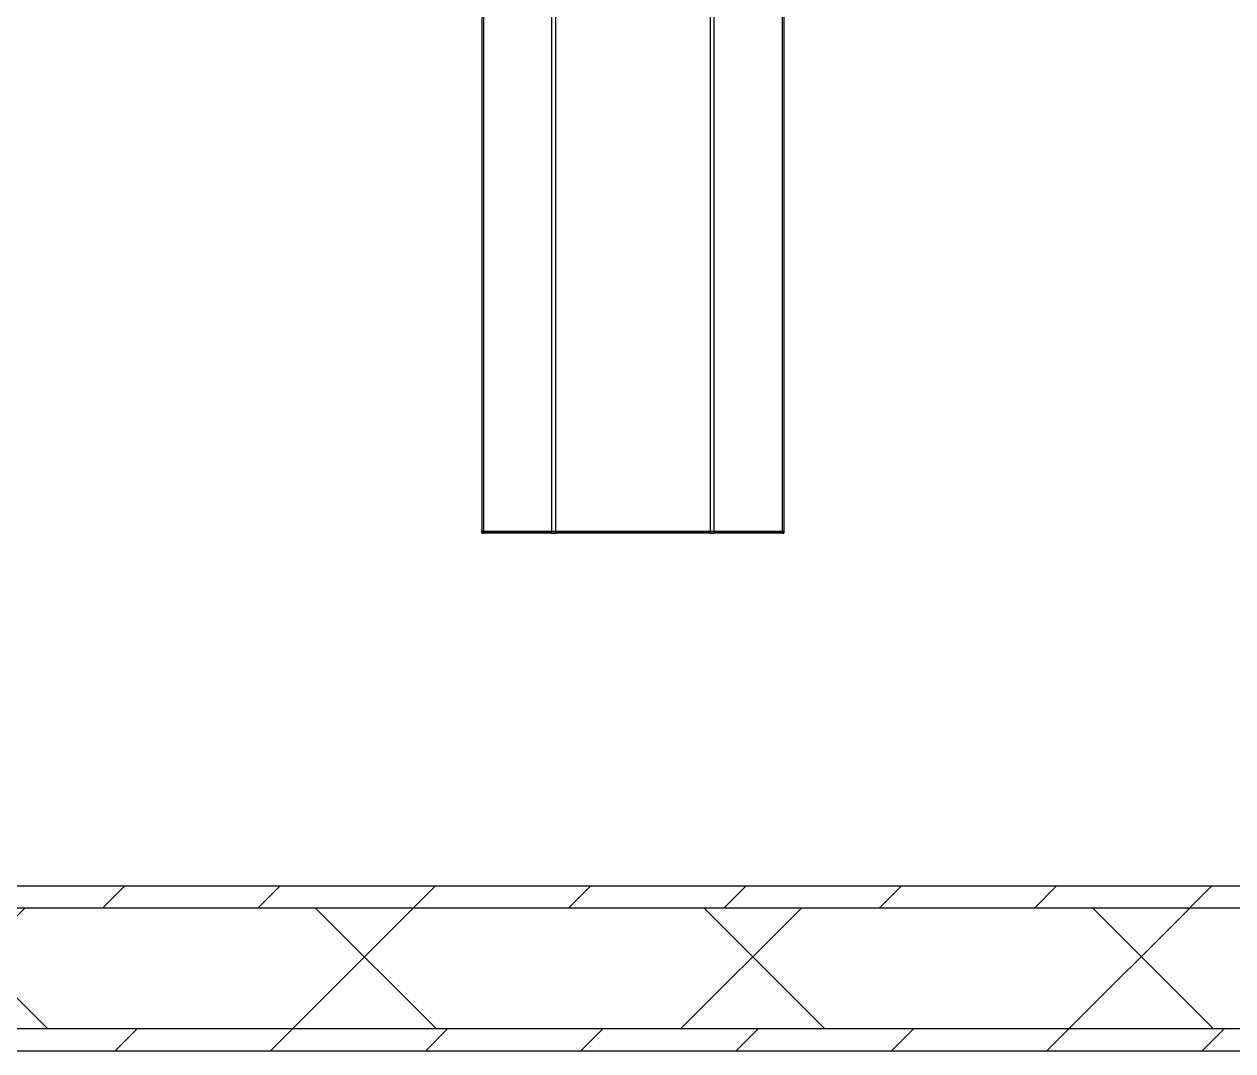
# Model space of a CAD drawing. Extents: x -3873 to 164127, y 7129 to 96529.
# Drawn here: x 59223 to 60323, y 22880 to 23815 of the extents above; entities that cross this region are included whole.
import ezdxf

# ---------------------------------------------------------------- set-up
doc = ezdxf.new("R2010")
doc.units = 0
doc.layers.add('BUILDING', color=2, linetype='CONTINUOUS')
doc.layers.add('LAYOUT-KROMEKA', color=1, linetype='CONTINUOUS')
pattern_1 = [(45, (86766.83, 23330.01), (-70.71068, 70.71068), [])]

# ---------------------------------------------------------------- blocks, each defined once
blk = doc.blocks.new('artik seperatoru-ust')
at = {"layer": 'LAYOUT-KROMEKA'}
for p, q in [((0, 136.1), (0, 137.5)), ((1.5, 137.5), (0, 137.5)), ((0, 136.1), (1.5, 136.1)), ((0, 136.1), (0, 73.9)), ((596.5, 137.5), (1.5, 137.5)), ((1.5, 136.1), (1.5, 137.5)), ((1.5, 137.5), (1.5, 136.1)), ((596.5, 136.1), (1.5, 136.1)), ((1.5, 136.1), (1.5, 73.9)), ((1.5, 73.9), (1.5, 136.1)), ((0, 70.5), (0, 73.9)), ((1.5, 73.9), (0, 73.9)), ((0, 70.5), (1.5, 70.5)), ((0, 70.5), (0, -70.5)), ((596.5, 73.9), (1.5, 73.9)), ((1.5, 70.5), (1.5, 73.9)), ((1.5, 73.9), (1.5, 70.5)), ((596.5, 70.5), (1.5, 70.5)), ((1.5, 70.5), (1.5, -70.5)), ((1.5, -70.5), (1.5, 70.5)), ((0, -73.9), (0, -70.5)), ((1.5, -70.5), (0, -70.5)), ((0, -73.9), (1.5, -73.9)), ((0, -73.9), (0, -136.1)), ((596.5, -70.5), (1.5, -70.5)), ((1.5, -73.9), (1.5, -70.5)), ((1.5, -70.5), (1.5, -73.9)), ((596.5, -73.9), (1.5, -73.9)), ((1.5, -73.9), (1.5, -136.1)), ((1.5, -136.1), (1.5, -73.9)), ((0, -137.5), (0, -136.1)), ((1.5, -136.1), (0, -136.1)), ((0, -137.5), (1.5, -137.5)), ((596.5, -136.1), (1.5, -136.1)), ((1.5, -137.5), (1.5, -136.1)), ((1.5, -136.1), (1.5, -137.5)), ((596.5, -137.5), (1.5, -137.5))]:
    blk.add_line(p, q, dxfattribs=at)

msp = doc.modelspace()

# ---------------------------------------------------------------- hatches: boundary and pattern name
at = {"layer": 'BUILDING', "linetype": 'Continuous'}
h = msp.add_hatch(dxfattribs=at)
h.set_pattern_fill('МЕТАЛЛ__ТВЕРДЫЙ_СПЛАВ__Г_EF', color=256, style=0, pattern_type=2)
h.set_pattern_definition(pattern_1)
h.paths.add_polyline_path([(97878.4, 23030), (26466.8, 23030), (26446.8, 23010), (97898.4, 23010)])
h = msp.add_hatch(dxfattribs=at)
h.set_pattern_fill('ТЕПЛОИЗОЛЯЦИЯ__ГОСТ_', color=256, style=0, pattern_type=2)
h.set_pattern_definition([(45, (86766.83, 23330), (-176.7767, 176.7767), []), (135, (86766.83, 23330), (176.9181, 176.9181), [])])
h.paths.add_polyline_path([(97691.9, 23010), (26446.8, 23010), (26336.8, 22900), (97801.9, 22900)])
h = msp.add_hatch(dxfattribs=at)
h.set_pattern_fill('МЕТАЛЛ__ТВЕРДЫЙ_СПЛАВ__Г_EF', color=256, style=0, pattern_type=2)
h.set_pattern_definition(pattern_1)
h.paths.add_polyline_path([(97791.1, 22900), (26336.8, 22900), (26316.8, 22880), (97811.1, 22880)])

# ---------------------------------------------------------------- linework, layer by layer
for p, q in [((97825.7, 23010), (26446.8, 23010)), ((97815, 22900), (26336.8, 22900))]:
    msp.add_line(p, q, dxfattribs=at)
at = {"layer": 'BUILDING', "linetype": 'Continuous', "flags": 128}
for points in [[(97823.6, 23030), (45216.8, 23030)], [(26316.8, 22880), (97835, 22880)]]:
    msp.add_lwpolyline(points, dxfattribs=at)

# ---------------------------------------------------------------- block references
at = {"layer": 'LAYOUT-KROMEKA', "xscale": -1, "rotation": 270}
msp.add_blockref('artik seperatoru-ust', (59776.8, 23351.3), dxfattribs=at)

doc.saveas('drawing.dxf')
